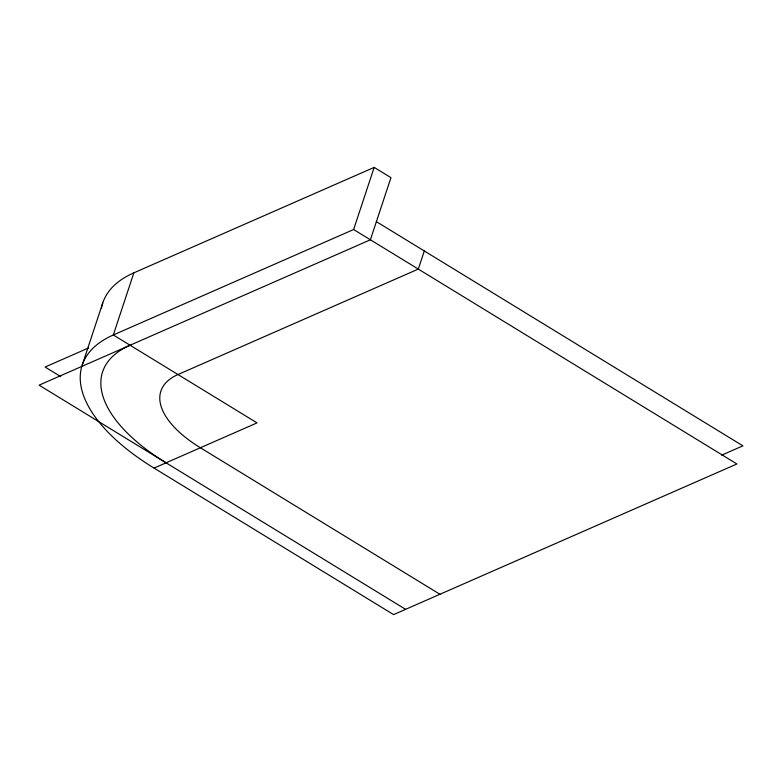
<?xml version="1.0" encoding="UTF-8"?>
<svg xmlns="http://www.w3.org/2000/svg" width="782" height="782" viewBox="0 0 782 782"><rect width="100%" height="100%" fill="white"/><g stroke="black" fill="none" stroke-linecap="round" stroke-linejoin="round"><path stroke-width="1.17" d="M82.218 365.077L102.765 302.937M405.604 609.344L39.1 385.155L370.394 239.781L390.951 177.641L374.177 167.387L133.859 272.84L113.312 334.979A184.132 84.456 18.3 0 0 154.044 468.086L393.59 614.613L736.908 463.97L353.63 229.527L113.312 334.979L257.034 422.896L154.044 468.086M353.63 229.527L374.177 167.387M424.303 250.963L418.311 269.086L177.983 374.539A101.269 46.451 18.3 0 0 200.388 447.754L439.934 594.281M88.601 347.941L45.092 367.032L60.713 376.582M721.708 455.144L742.9 445.848L376.396 221.658M166.058 462.817A162.656 74.603 18.3 0 1 130.076 345.233M101.445 308.088A184.132 84.456 18.3 0 1 133.859 272.84"/></g></svg>
